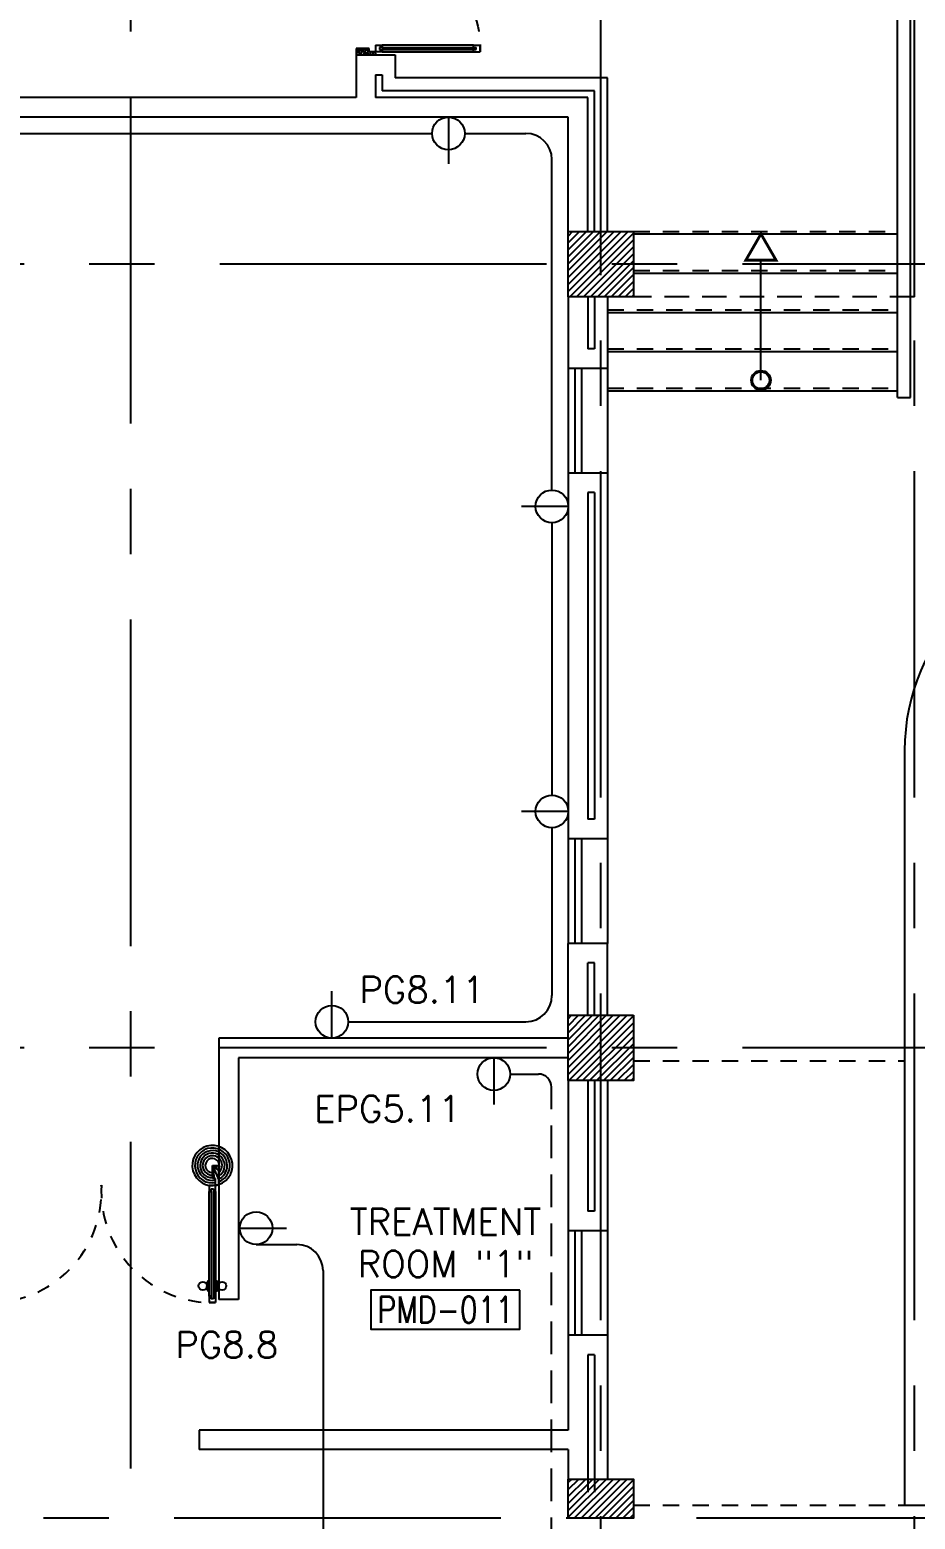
# Model space of a CAD drawing. Extents: x 0 to 93.3, y -13.5 to 76.8.
# Drawn here: x 76.65 to 83.43, y 33.01 to 44.41 of the extents above; entities that cross this region are included whole.
import ezdxf
from ezdxf.enums import TextEntityAlignment as Align

# ---------------------------------------------------------------- set-up
doc = ezdxf.new("R2010")
doc.units = 0
doc.header["$MEASUREMENT"] = 0
doc.header["$PDMODE"] = 3
doc.header["$PDSIZE"] = 0.1
for name, pattern in [('CENTERX2', [4, 2.5, -0.5, 0.5, -0.5]), ('HIDDEN', [0.375, 0.25, -0.125]), ('HIDDEN2', [0.1875, 0.125, -0.0625])]:
    doc.linetypes.add(name, pattern=pattern)
doc.layers.get('0').update_dxf_attribs({"color": 11, "linetype": 'CONTINUOUS'})
doc.layers.get('DEFPOINTS').update_dxf_attribs({"color": 11, "linetype": 'CONTINUOUS'})
for name, color, linetype in [('AX-DIM', 11, 'CONTINUOUS'), ('AXES', 11, 'CENTERX2'), ('CANOPY-LN', 11, 'CONTINUOUS'), ('COL', 11, 'CONTINUOUS'), ('DOOR', 11, 'CONTINUOUS'), ('E-CLINE', 4, 'CONTINUOUS'), ('E-SOCKETS', 4, 'CONTINUOUS'), ('E-TRXT', 4, 'CONTINUOUS'), ('Handrail', 11, 'CONTINUOUS'), ('HAT', 11, 'CONTINUOUS'), ('HIDDEN', 11, 'HIDDEN2'), ('INSUL', 11, 'CONTINUOUS'), ('RM-BOX', 11, 'CONTINUOUS'), ('RM-NAME', 11, 'CONTINUOUS'), ('RM-NO', 11, 'CONTINUOUS'), ('STR', 11, 'CONTINUOUS'), ('WALL', 11, 'CONTINUOUS'), ('WIN', 11, 'CONTINUOUS')]:
    doc.layers.add(name, color=color, linetype=linetype)
doc.styles.add('ROMANS', font='ROMANS.shx', dxfattribs={"width": 0.6})
doc.dimstyles.new('STANDARD in', dxfattribs={"dimtxt": 0.2, "dimasz": 0.1, "dimexe": 0.07, "dimexo": 0.05, "dimgap": 0.1, "dimtad": 1, "dimdec": 0, "dimlfac": 1000, "dimzin": 0, "dimdsep": 46, "dimtxsty": 'ROMANS', "dimblk": 'ARCHTICK', "dimcen": 0.05, "dimdle": 0.05, "dimclrd": 7, "dimclre": 7, "dimclrt": 2, "dimadec": 0, "dimazin": 0, "dimtfac": 1, "dimtdec": 0, "dimtmove": 2, "dimatfit": 3, "dimldrblk": 'ARCHTICK', "dimfxl": 0, "dimtolj": 1, "dimtzin": 0, "dimarcsym": 0})

# ---------------------------------------------------------------- blocks, each defined once
blk = doc.blocks.new('_ARCHTICK')
at = {"color": 0, "linetype": 'ByBlock', "const_width": 0.15}
blk.add_lwpolyline([(-0.5, -0.5), (0.5, 0.5)], dxfattribs=at)
blk = doc.blocks.new('*D197')
at = {"layer": 'AX-DIM', "color": 7, "lineweight": -2}
for p, q in [((81.32, 64.47), (91.972, 64.47)), ((91.902, 64.52), (91.902, 5.1)), ((81.32, 5.15), (91.972, 5.15))]:
    blk.add_line(p, q, dxfattribs=at)
at = {"layer": 'DEFPOINTS', "color": 0}
for p in [(81.27, 64.47), (81.27, 5.15), (91.902, 5.15)]:
    blk.add_point(p, dxfattribs=at)
at = {"layer": 'AX-DIM', "color": 7, "lineweight": -2, "xscale": 0.1, "yscale": 0.1, "zscale": 0.1}
for p, rotation in [((91.902, 64.47), 90), ((91.902, 5.15), 270)]:
    blk.add_blockref('_ARCHTICK', p, dxfattribs=dict(at, rotation=rotation))
at = {"layer": 'AX-DIM', "color": 2, "insert": (91.702, 34.81), "char_height": 0.2, "attachment_point": 5, "rotation": 90, "style": 'ROMANS'}
blk.add_mtext('\\A1;59320', dxfattribs=at)
blk = doc.blocks.new('COL50')
at = {"layer": 'COL'}
blk.add_lwpolyline([(-250, 250), (-250, -250), (250, -250), (250, 250)], close=True, dxfattribs=at)
blk = doc.blocks.new('*X72')
at = {"color": 0}
for p, q in [((253129, 41951), (253578, 42401)), ((253129, 42004), (253525, 42401)), ((253129, 42057), (253472, 42401)), ((253129, 42110), (253419, 42401)), ((253129, 42163), (253366, 42401)), ((253129, 42216), (253313, 42401)), ((253129, 42269), (253260, 42401)), ((253129, 42322), (253207, 42401)), ((253129, 42375), (253154, 42401)), ((253129, 41898), (253629, 42398)), ((253185, 41901), (253629, 42345)), ((253238, 41901), (253629, 42292)), ((253291, 41901), (253629, 42239)), ((253344, 41901), (253629, 42186)), ((253397, 41901), (253629, 42133)), ((253450, 41901), (253629, 42080)), ((253503, 41901), (253629, 42027)), ((253556, 41901), (253629, 41974)), ((253609, 41901), (253629, 41921))]:
    blk.add_line(p, q, dxfattribs=at)
blk = doc.blocks.new('RM1')
at = {"layer": 'RM-BOX'}
blk.add_lwpolyline([(570, -200), (-570, -200), (-570, -500), (570, -500)], close=True, dxfattribs=at)
at = {"layer": 'RM-NAME', "style": 'ROMANS'}
for tag, p in [('ROOMNAME1', (0, 324)), ('ROOMNAME2', (0, 0))]:
    blk.add_attdef(tag, text='', height=200, dxfattribs=at).set_placement(p, align=Align.MIDDLE)
at = {"layer": 'RM-NO', "style": 'ROMANS', "width": 0.8}
blk.add_attdef('ROOMNO', text='', height=200, dxfattribs=at).set_placement((0, -350), align=Align.MIDDLE)
blk = doc.blocks.new('A$C5C1537D1')
at = {"layer": 'DOOR', "color": 0, "linetype": 'ByBlock'}
for p, q in [((25, 900), (25, 950)), ((75, 950), (25, 950)), ((25, 950), (75, 950)), ((42, 900), (42, 920)), ((42, 920), (58, 920)), ((58, 900), (58, 920)), ((75, 900), (75, 950)), ((1525, 900), (1525, 950)), ((1525, 950), (1575, 950)), ((1575, 950), (1525, 950)), ((1542, 900), (1542, 920)), ((1558, 920), (1542, 920)), ((1558, 900), (1558, 920)), ((1575, 900), (1575, 950)), ((25, 900), (42, 900)), ((58, 900), (75, 900)), ((1509, 855), (1509, 790)), ((1518, 855), (1509, 855)), ((1518, 778), (1518, 868)), ((1525, 868), (1518, 868)), ((1518, 855), (1518, 790)), ((1542, 900), (1525, 900)), ((1575, 900), (1558, 900)), ((1575, 868), (1582, 868)), ((1582, 778), (1582, 868)), ((1582, 855), (1582, 790)), ((1582, 855), (1591, 855)), ((1591, 855), (1591, 790)), ((1518, 790), (1509, 790)), ((1525, 778), (1518, 778)), ((1575, 778), (1582, 778)), ((1582, 790), (1591, 790)), ((0, 150), (25, 150)), ((0, 0), (0, 150)), ((25, 200), (25, 150)), ((42, 200), (25, 200)), ((25, 150), (25, 100)), ((75, 150), (25, 150)), ((42, 180), (42, 200)), ((58, 180), (42, 180)), ((58, 200), (58, 180)), ((75, 200), (58, 200)), ((75, 150), (75, 200)), ((1525, 150), (1525, 200)), ((1525, 200), (1542, 200)), ((1525, 150), (1575, 150)), ((1542, 200), (1542, 180)), ((1542, 180), (1558, 180)), ((1558, 180), (1558, 200)), ((1558, 200), (1575, 200)), ((1575, 200), (1575, 150)), ((1575, 150), (1575, 100)), ((1600, 150), (1575, 150)), ((1600, 0), (1600, 150)), ((50, 0), (0, 0)), ((25, 100), (50, 100)), ((50, 100), (50, 0)), ((1575, 100), (1550, 100)), ((1550, 100), (1550, 0)), ((1550, 0), (1600, 0))]:
    blk.add_line(p, q, dxfattribs=at)
at = {"layer": 'DOOR', "linetype": 'ByBlock'}
for p, q in [((25, 200), (25, 900)), ((42, 200), (42, 900)), ((58, 200), (58, 900)), ((75, 900), (75, 200)), ((1525, 900), (1525, 200)), ((1542, 200), (1542, 900)), ((1558, 200), (1558, 900)), ((1575, 200), (1575, 900))]:
    blk.add_line(p, q, dxfattribs=at)
at = {"layer": 'DOOR', "color": 9, "linetype": 'ByBlock'}
for p, q in [((50, 0), (0, 114)), ((50, 0), (0, 40)), ((50, 0), (37, 100)), ((1550, 0), (1600, 114)), ((1550, 0), (1563, 100)), ((1550, 0), (1600, 40))]:
    blk.add_line(p, q, dxfattribs=at)
at = {"layer": 'DOOR', "color": 0, "linetype": 'ByBlock'}
for centre in [(1476, 823), (1624, 823)]:
    blk.add_circle(centre, 32.4, dxfattribs=at)
at = {"layer": 'DOOR', "linetype": 'HIDDEN', "ltscale": 0.5}
for centre, start, end in [((50, 199), 356.2751, 91.9062), ((1550, 199), 88.0938, 183.7249)]:
    blk.add_arc(centre, 752, start, end, dxfattribs=at)
at = {"layer": 'DOOR', "color": 9, "linetype": 'ByBlock'}
for centre, radius, start, end in [((50, 0), 154, 103.7142, 108.8947), ((50, 0), 134, 100.72, 111.8402), ((1550, 0), 134, 68.1598, 79.28), ((1550, 0), 154, 71.1053, 76.2858), ((50, 0), 114, 102.6226, 115.9162), ((50, 0), 94.4, 90, 121.9818), ((50, 0), 74.4, 90, 132.2236), ((50, 0), 54.4, 90, 156.7926), ((50, 0), 34.4, 90, 180), ((50, 0), 14.4, 90, 180), ((1550, 0), 94.4, 58.0182, 90), ((1550, 0), 74.4, 47.7764, 90), ((1550, 0), 54.4, 23.2074, 90), ((1550, 0), 34.4, 0, 90), ((1550, 0), 14.4, 0, 90), ((1550, 0), 114, 64.0838, 77.3774)]:
    blk.add_arc(centre, radius, start, end, dxfattribs=at)
at = {"layer": 'WALL', "linetype": 'ByBlock'}
for p, q in [((0, 150), (0, 0)), ((1600, 150), (1600, 0))]:
    blk.add_line(p, q, dxfattribs=at)
blk = doc.blocks.new('*X71')
at = {"color": 0}
for p, q in [((253129, 47944), (253586, 48401)), ((253129, 47997), (253533, 48401)), ((253129, 48050), (253480, 48401)), ((253129, 48103), (253427, 48401)), ((253129, 48156), (253374, 48401)), ((253129, 48209), (253321, 48401)), ((253129, 48262), (253268, 48401)), ((253129, 48315), (253214, 48401)), ((253129, 48368), (253161, 48401)), ((253139, 47901), (253629, 48391)), ((253192, 47901), (253629, 48338)), ((253245, 47901), (253629, 48285)), ((253298, 47901), (253629, 48232)), ((253351, 47901), (253629, 48179)), ((253404, 47901), (253629, 48126)), ((253457, 47901), (253629, 48073)), ((253510, 47901), (253629, 48020)), ((253563, 47901), (253629, 47967)), ((253616, 47901), (253629, 47914))]:
    blk.add_line(p, q, dxfattribs=at)
blk = doc.blocks.new('A$C272A55A0')
at = {"layer": 'DOOR', "color": 0, "linetype": 'ByBlock'}
for p, q in [((0, 900), (0, 1050)), ((50, 1050), (0, 1050)), ((50, 950), (50, 1050)), ((1750, 950), (1750, 1050)), ((1750, 1050), (1800, 1050)), ((1800, 1050), (1800, 900)), ((25, 950), (50, 950)), ((25, 900), (25, 950)), ((1775, 950), (1750, 950)), ((1775, 900), (1775, 950)), ((0, 900), (25, 900)), ((75, 900), (25, 900)), ((25, 850), (25, 900)), ((42, 850), (25, 850)), ((58, 870), (42, 870)), ((42, 870), (42, 850)), ((58, 850), (58, 870)), ((75, 850), (58, 850)), ((75, 900), (75, 850)), ((1725, 900), (1775, 900)), ((1725, 900), (1725, 850)), ((1725, 850), (1742, 850)), ((1742, 870), (1758, 870)), ((1742, 850), (1742, 870)), ((1758, 870), (1758, 850)), ((1758, 850), (1775, 850)), ((1800, 900), (1775, 900)), ((1775, 850), (1775, 900)), ((1718, 160), (1709, 160)), ((1709, 95), (1709, 160)), ((1725, 173), (1718, 173)), ((1718, 173), (1718, 83)), ((1718, 95), (1718, 160)), ((1775, 173), (1782, 173)), ((1782, 173), (1782, 83)), ((1782, 160), (1791, 160)), ((1782, 95), (1782, 160)), ((1791, 95), (1791, 160)), ((25, 50), (42, 50)), ((25, 50), (25, 0)), ((25, 0), (75, 0)), ((75, 0), (25, 0)), ((42, 50), (42, 30)), ((42, 30), (58, 30)), ((58, 50), (75, 50)), ((58, 50), (58, 30)), ((75, 50), (75, 0)), ((1718, 95), (1709, 95)), ((1725, 83), (1718, 83)), ((1742, 50), (1725, 50)), ((1725, 50), (1725, 0)), ((1775, 0), (1725, 0)), ((1725, 0), (1775, 0)), ((1742, 50), (1742, 30)), ((1758, 30), (1742, 30)), ((1775, 50), (1758, 50)), ((1758, 50), (1758, 30)), ((1775, 83), (1782, 83)), ((1775, 50), (1775, 0)), ((1782, 95), (1791, 95))]:
    blk.add_line(p, q, dxfattribs=at)
at = {"layer": 'DOOR', "color": 9, "linetype": 'ByBlock'}
for p, q in [((50, 1050), (0, 1010)), ((50, 1050), (0, 937)), ((50, 1050), (37, 950)), ((1750, 1050), (1800, 1010)), ((1750, 1050), (1800, 937)), ((1750, 1050), (1763, 950))]:
    blk.add_line(p, q, dxfattribs=at)
at = {"layer": 'DOOR', "linetype": 'ByBlock'}
for p, q in [((25, 850), (25, 50)), ((42, 850), (42, 50)), ((58, 850), (58, 50)), ((75, 50), (75, 850)), ((1725, 50), (1725, 850)), ((1742, 850), (1742, 50)), ((1758, 850), (1758, 50)), ((1775, 850), (1775, 50))]:
    blk.add_line(p, q, dxfattribs=at)
at = {"layer": 'DOOR', "color": 0, "linetype": 'ByBlock'}
for centre in [(1676, 128), (1824, 128)]:
    blk.add_circle(centre, 32.4, dxfattribs=at)
at = {"layer": 'DOOR', "color": 9, "linetype": 'ByBlock'}
for centre, radius, start, end in [((50, 1050), 54.4, 203.2074, 270), ((50, 1050), 34.4, 180, 270), ((50, 1050), 14.4, 180, 270), ((1750, 1050), 14.4, 270, 0), ((1750, 1050), 34.4, 270, 0), ((1750, 1050), 54.4, 270, 336.7926), ((50, 1050), 74.4, 227.7764, 270), ((50, 1050), 94.4, 238.0182, 270), ((50, 1050), 114, 244.0838, 257.3774), ((50, 1050), 134, 248.1598, 259.28), ((1750, 1050), 74.4, 270, 312.2236), ((1750, 1050), 94.4, 270, 301.9818), ((1750, 1050), 114, 282.6226, 295.9162), ((1750, 1050), 134, 280.72, 291.8402), ((50, 1050), 154, 251.1053, 256.2858), ((1750, 1050), 154, 283.7142, 288.8947)]:
    blk.add_arc(centre, radius, start, end, dxfattribs=at)
at = {"layer": 'DOOR', "linetype": 'HIDDEN', "ltscale": 0.5}
for centre, start, end in [((50, 851), 268.3174, 3.2965), ((1750, 851), 176.7035, 271.6826)]:
    blk.add_arc(centre, 851, start, end, dxfattribs=at)
at = {"layer": 'WALL', "linetype": 'ByBlock'}
blk.add_line((1800, 900), (1800, 1050), dxfattribs=at)
blk = doc.blocks.new('S110')
at = {"layer": 'E-SOCKETS'}
blk.add_line((0, 0), (358, 0), dxfattribs=at)
blk.add_circle((125, 0), 125, dxfattribs=at)

msp = doc.modelspace()

# ---------------------------------------------------------------- hatches: boundary and pattern name
at = {"layer": 'HAT'}
h = msp.add_hatch(dxfattribs=at)
h.set_pattern_fill('ANSI31', color=256, scale=0.3, style=0)
h.set_pattern_definition([(45, (-386.805687, -5.511), (-0.0265165043, 0.0265165043), [])])
h.paths.add_polyline_path([(81.0195, 33.32), (80.7695, 33.32), (80.7695, 33.02), (81.0195, 33.02)])
h.paths.add_polyline_path([(81.2695, 33.32), (81.0195, 33.32), (81.0195, 33.02), (81.2695, 33.02)])

# ---------------------------------------------------------------- linework, layer by layer
at = {"layer": 'AXES'}
for p, q in [((81.0195, -1.4643), (81.0195, 76.0748)), ((83.4195, -1.4643), (83.4195, 76.0748)), ((77.4195, 5.4), (77.4195, 64.22)), ((92.6023, 42.62), (22.7795, 42.62)), ((92.6023, 36.62), (22.7795, 36.62)), ((92.2523, 33.02), (22.7795, 33.02))]:
    msp.add_line(p, q, dxfattribs=at)
at = {"layer": 'CANOPY-LN', "linetype": 'HIDDEN2', "ltscale": 1.5}
for q in [(83.4195, 50.07), (81.2695, 42.37)]:
    msp.add_line((83.4195, 42.37), q, dxfattribs=at)
at = {"layer": 'COL'}
msp.add_lwpolyline([(80.7695, 33.32), (81.2695, 33.32), (81.2695, 33.02), (80.7695, 33.02)], close=True, dxfattribs=at)
at = {"layer": 'E-CLINE', "color": 4}
for p, q in [((75.4411, 43.62), (79.7262, 43.62)), ((79.9762, 43.62), (80.4445, 43.62)), ((80.6445, 40.89), (80.6445, 43.42)), ((80.6445, 40.64), (80.6445, 38.555)), ((80.6445, 38.305), (80.6445, 37.02)), ((79.0848, 36.82), (80.4445, 36.82)), ((80.3246, 36.4201), (80.5405, 36.4201)), ((78.8916, 34.915), (78.8916, 32.5915))]:
    msp.add_line(p, q, dxfattribs=at)
at = {"layer": 'E-CLINE', "color": 4, "linetype": 'HIDDEN'}
msp.add_line((80.6405, 30.9), (80.6405, 36.3201), dxfattribs=at)
at = {"layer": 'E-CLINE'}
msp.add_line((78.3789, 35.115), (78.6916, 35.115), dxfattribs=at)
at = {"layer": 'E-CLINE', "color": 4}
for centre, radius, start, end in [((80.4445, 43.42), 0.2, 0, 90), ((80.4445, 37.02), 0.2, 270, 0), ((80.5405, 36.3201), 0.1, 0, 90)]:
    msp.add_arc(centre, radius, start, end, dxfattribs=at)
at = {"layer": 'E-CLINE'}
msp.add_arc((78.6916, 34.915), 0.2, 0, 90, dxfattribs=at)
at = {"layer": 'E-SOCKETS'}
for p, q in [((79.8512, 43.745), (79.8512, 43.3867)), ((80.7695, 40.765), (80.4112, 40.765)), ((80.7695, 38.43), (80.4112, 38.43)), ((78.9598, 36.695), (78.9598, 37.0533)), ((80.1996, 36.5451), (80.1996, 36.1867))]:
    msp.add_line(p, q, dxfattribs=at)
for centre in [(79.8512, 43.62), (80.6445, 40.765), (80.6445, 38.43), (78.9598, 36.82), (80.1996, 36.4201)]:
    msp.add_circle(centre, 0.125, dxfattribs=at)
at = {"layer": 'Handrail'}
for p, q in [((83.2895, 41.5993), (83.2895, 45.995)), ((83.3895, 41.5993), (83.3895, 45.995)), ((83.2895, 41.5993), (83.3895, 41.5993))]:
    msp.add_line(p, q, dxfattribs=at)
at = {"layer": 'HIDDEN'}
for p, q in [((81.2695, 36.52), (83.3445, 36.52)), ((81.2695, 33.12), (83.3445, 33.12))]:
    msp.add_line(p, q, dxfattribs=at)
at = {"layer": 'INSUL'}
for p, q in [((79.2945, 44.0684), (79.2945, 43.895)), ((79.2945, 44.0684), (79.3445, 44.0684)), ((79.3445, 44.0684), (79.3445, 43.945)), ((80.9195, 43.895), (79.2945, 43.895)), ((80.9695, 43.945), (79.3445, 43.945)), ((80.9195, 42.87), (80.9195, 43.895)), ((80.9695, 42.87), (80.9695, 43.945)), ((80.9195, 42.37), (80.9195, 41.97)), ((80.9695, 42.37), (80.9695, 41.97)), ((80.9695, 41.97), (80.9195, 41.97)), ((80.9695, 40.87), (80.9195, 40.87)), ((80.9195, 40.87), (80.9195, 38.37)), ((80.9695, 40.87), (80.9695, 38.37)), ((80.9695, 38.37), (80.9195, 38.37)), ((80.9695, 37.27), (80.9195, 37.27)), ((80.9195, 36.87), (80.9195, 37.27)), ((80.9695, 36.87), (80.9695, 37.27)), ((80.9195, 36.37), (80.9195, 35.37)), ((80.9695, 36.37), (80.9695, 35.37)), ((80.9695, 35.37), (80.9195, 35.37)), ((80.9695, 34.27), (80.9195, 34.27)), ((80.9195, 34.27), (80.9195, 33.22)), ((80.9695, 34.27), (80.9695, 33.22))]:
    msp.add_line(p, q, dxfattribs=at)
at = {"layer": 'STR', "linetype": 'HIDDEN2'}
for p, q in [((81.2695, 42.87), (83.2895, 42.87)), ((81.2695, 42.57), (83.2895, 42.57)), ((81.0695, 42.27), (83.2895, 42.27)), ((81.0695, 41.97), (83.2895, 41.97)), ((81.0695, 41.67), (83.2895, 41.67))]:
    msp.add_line(p, q, dxfattribs=at)
at = {"layer": 'STR'}
for p, q in [((81.2695, 42.85), (83.2895, 42.85)), ((82.2445, 41.73), (82.2445, 42.65)), ((81.2695, 42.55), (83.2895, 42.55)), ((81.0695, 42.25), (83.2895, 42.25)), ((81.0695, 41.95), (83.2895, 41.95)), ((81.0695, 41.65), (83.2895, 41.65))]:
    msp.add_line(p, q, dxfattribs=at)
at = {"layer": 'STR', "const_width": 0.0215}
msp.add_lwpolyline([(82.36, 42.65), (82.1291, 42.65), (82.2445, 42.85)], close=True, dxfattribs=at)
at = {"layer": 'STR'}
for radius in [0.075, 0.065]:
    msp.add_circle((82.2445, 41.73), radius, dxfattribs=at)
at = {"layer": 'WALL'}
for p, q in [((79.1445, 44.2204), (79.4445, 44.2204)), ((79.1445, 44.2204), (79.1445, 43.895)), ((79.4445, 44.2204), (79.4445, 44.045)), ((81.0695, 44.045), (79.4445, 44.045)), ((81.0695, 42.87), (81.0695, 44.045)), ((79.1445, 43.895), (73.5695, 43.895)), ((80.7695, 43.745), (73.7195, 43.745)), ((80.7695, 42.87), (80.7695, 43.745)), ((80.7695, 42.37), (80.7695, 41.82)), ((81.0695, 42.37), (81.0695, 41.82)), ((81.0695, 41.82), (80.7695, 41.82)), ((81.0695, 41.02), (80.7695, 41.02)), ((80.7695, 41.02), (80.7695, 38.22)), ((81.0695, 41.02), (81.0695, 38.22)), ((83.3445, 38.8955), (83.3445, 33.12)), ((81.0695, 38.22), (80.7695, 38.22)), ((81.0695, 37.42), (80.7695, 37.42)), ((80.7695, 36.87), (80.7695, 37.42)), ((81.0695, 36.87), (81.0695, 37.42)), ((80.7695, 36.695), (78.0945, 36.695)), ((78.0945, 36.695), (78.0945, 34.695)), ((80.7695, 36.545), (78.2445, 36.545)), ((78.2445, 36.545), (78.2445, 34.695)), ((80.7695, 36.37), (80.7695, 35.22)), ((81.0695, 36.37), (81.0695, 35.22)), ((81.0695, 35.22), (80.7695, 35.22)), ((78.2445, 34.695), (78.0945, 34.695)), ((80.7695, 34.42), (80.7695, 33.695)), ((81.0695, 34.42), (80.7695, 34.42)), ((81.0695, 34.42), (81.0695, 33.32)), ((80.7695, 33.695), (77.9445, 33.695)), ((77.9445, 33.695), (77.9445, 33.545)), ((80.7695, 33.545), (77.9445, 33.545)), ((80.7695, 33.545), (80.7695, 33.32)), ((83.3445, 33.12), (83.9195, 33.12))]:
    msp.add_line(p, q, dxfattribs=at)
msp.add_arc((84.9195, 38.8955), 1.575, 0, 180, dxfattribs=at)
at = {"layer": 'WIN'}
for p, q in [((80.7695, 41.82), (80.7695, 41.02)), ((80.8195, 41.82), (80.8195, 41.02)), ((80.8695, 41.82), (80.8695, 41.02)), ((81.0695, 41.82), (81.0695, 41.02)), ((80.7695, 38.22), (80.7695, 37.42)), ((80.8195, 38.22), (80.8195, 37.42)), ((80.8695, 38.22), (80.8695, 37.42)), ((81.0695, 38.22), (81.0695, 37.42)), ((80.7695, 35.22), (80.7695, 34.42)), ((80.8195, 35.22), (80.8195, 34.42)), ((80.8695, 35.22), (80.8695, 34.42)), ((81.0695, 35.22), (81.0695, 34.42))]:
    msp.add_line(p, q, dxfattribs=at)

# ---------------------------------------------------------------- block references
at = {"layer": 'COL', "xscale": -0.001000000047497451, "yscale": 0.0009999999892897904, "zscale": 0.001}
for p in [(81.0195, 42.62), (81.0195, 36.62)]:
    msp.add_blockref('COL50', p, dxfattribs=at)
at = {"layer": 'DOOR', "color": 0, "xscale": -0.0009999999892897904, "yscale": 0.0009999999892897904, "zscale": 0.001, "rotation": 270}
msp.add_blockref('A$C5C1537D1', (79.1445, 44.2204), dxfattribs=at)
at = {"layer": 'DOOR', "color": 0, "xscale": 0.001000000047497451, "yscale": 0.0009999999892897904, "zscale": 0.001}
msp.add_blockref('A$C272A55A0', (76.2945, 34.6702), dxfattribs=at)
at = {"layer": 'E-SOCKETS', "xscale": 0.0009999999892897904, "yscale": 0.0009999999892897904, "zscale": 0.001}
msp.add_blockref('S110', (78.2539, 35.24), dxfattribs=at)
at = {"layer": 'HAT', "xscale": 0.001000000047497451, "yscale": 0.0009999999892897904, "zscale": 0.001}
for name in ['*X71', '*X72']:
    msp.add_blockref(name, (-172.359, -5.531), dxfattribs=at)
msp.add_blockref('RM1', (79.8289, 34.9662), dxfattribs=at).add_auto_attribs({'ROOMNO': 'PMD-011', 'ROOMNAME2': 'ROOM "1"', 'ROOMNAME1': 'TREATMENT'})

# ---------------------------------------------------------------- texts
at = {"layer": 'E-TRXT', "color": 4, "style": 'ROMANS'}
for s, p in [('PG8.11', (79.1694, 36.9653)), ('EPG5.11', (78.8233, 36.0543)), ('PG8.8', (77.7604, 34.2479))]:
    msp.add_text(s, height=0.2, dxfattribs=at).set_placement(p)

# ---------------------------------------------------------------- dimensions: what is measured, and where the dimension line sits
at = {"layer": 'AX-DIM'}
dim = msp.add_linear_dim(base=(91.9023, 5.15), p1=(81.2695, 64.47), p2=(81.2695, 5.15), angle=270, dimstyle='STANDARD in', dxfattribs=at)
dim.commit()
dim.dimension.update_dxf_attribs({"geometry": '*D197', "text_midpoint": (91.7023, 34.81)})

doc.saveas('drawing.dxf')
